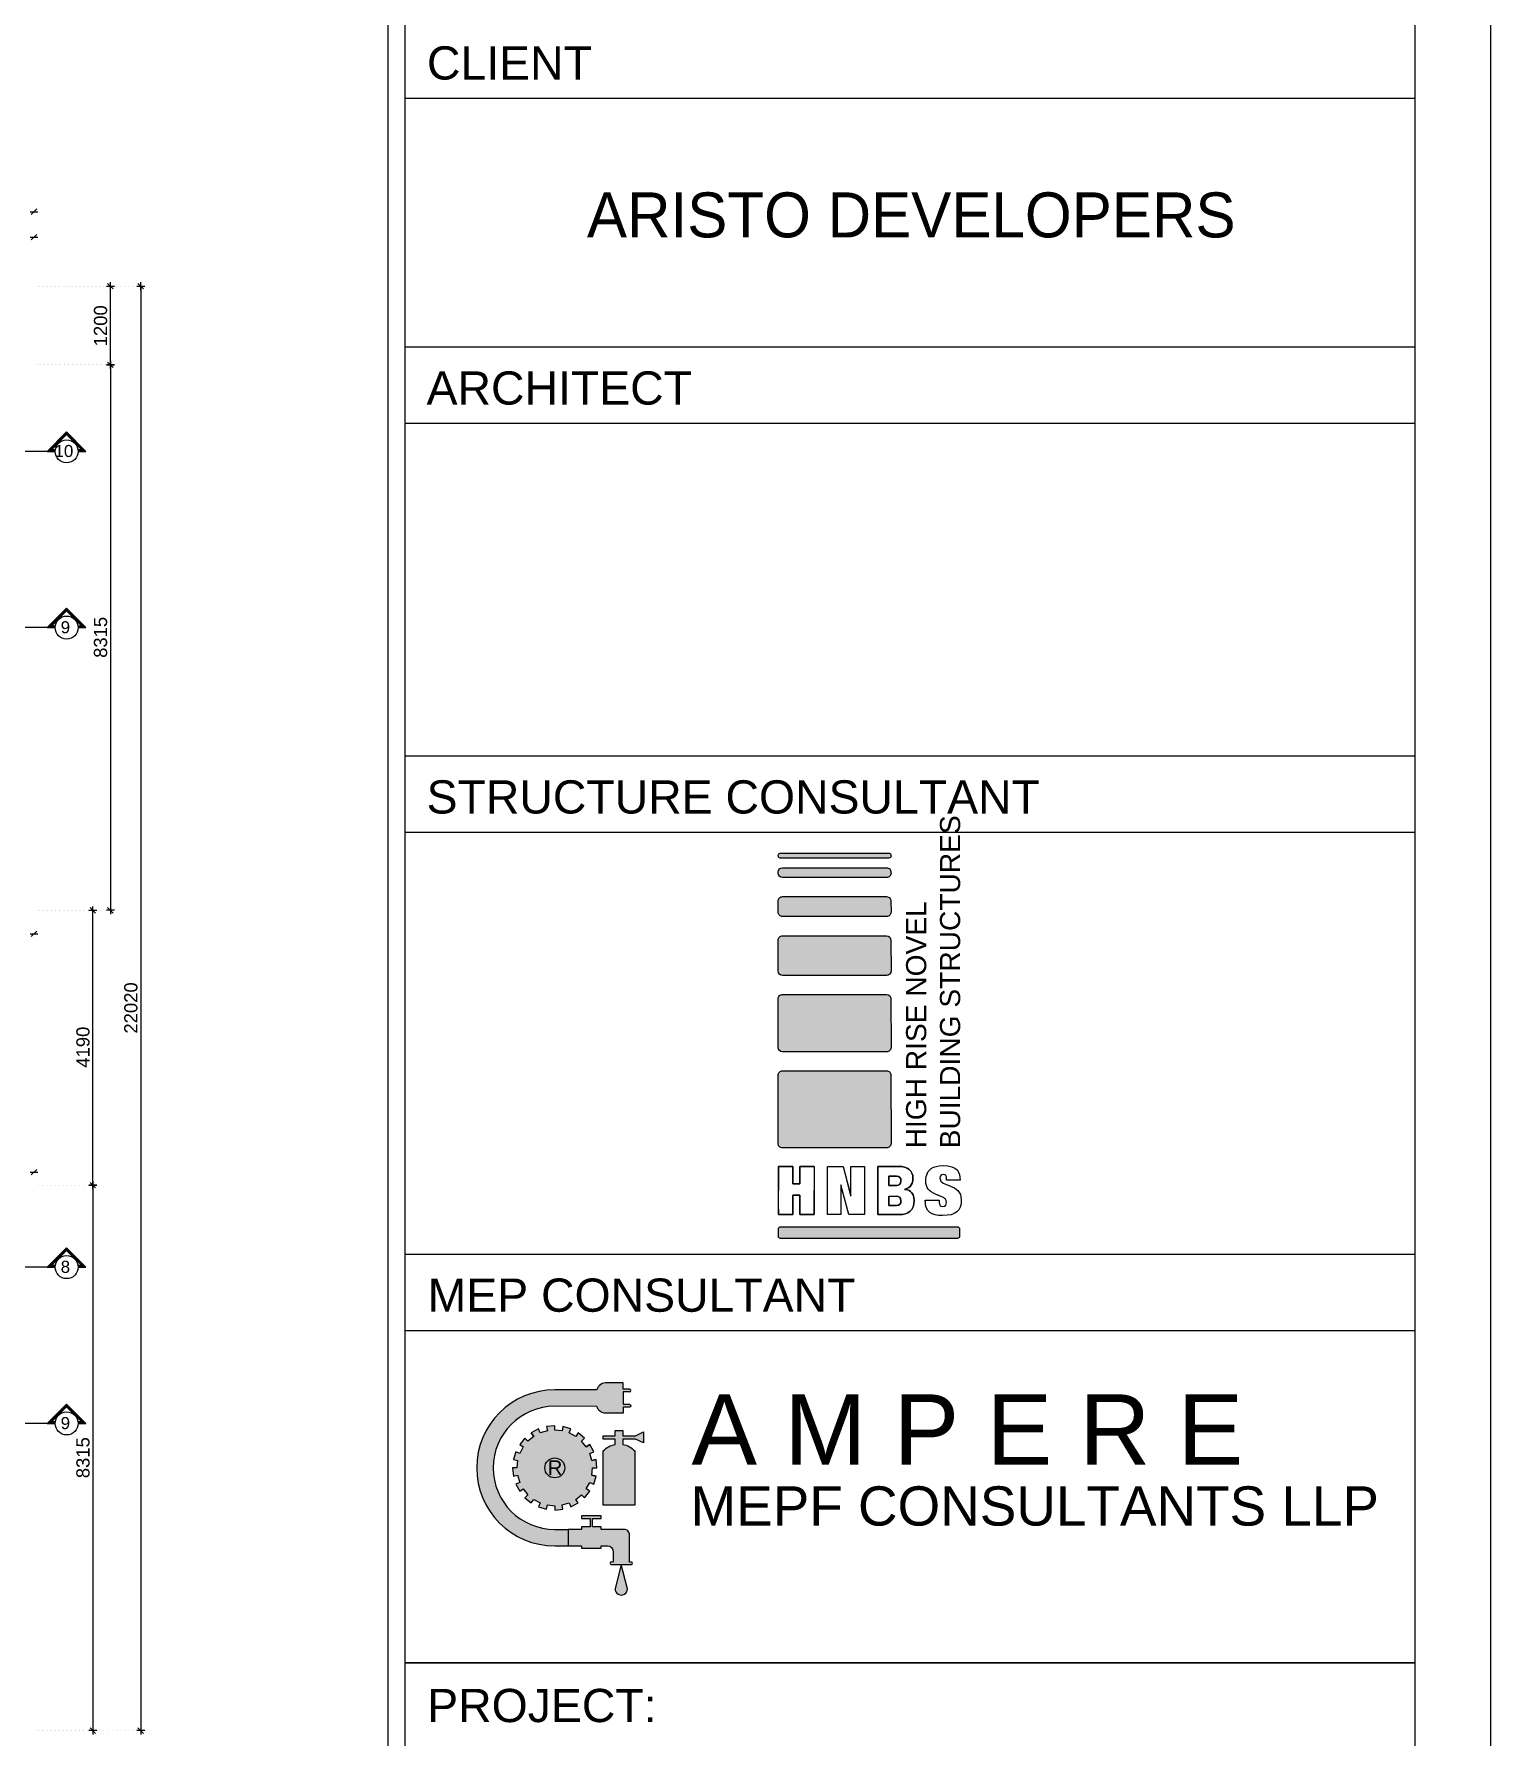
# Model space of a CAD drawing. Header units: millimetres. Extents: x -1303 to 98744, y -1303 to 90097.
# Drawn here: x 75224 to 97434, y 16776 to 42735 of the extents above; entities that cross this region are included whole.
import ezdxf

# ---------------------------------------------------------------- set-up
doc = ezdxf.new("R2010")
doc.units = ezdxf.units.MM
doc.layers.add('PDF_Geometry', color=7, linetype='Continuous')
doc.layers.add('PDF_Text', color=7, linetype='Continuous')
doc.layers.add('PDF_Solid Fills', color=192, linetype='Continuous', true_color=0xc2c0c0c0)
doc.styles.add('PDF ArialMT', font='arial.ttf')
doc.styles.add('PDF Century Gothic', font='GOTHIC.TTF')
doc.styles.get("Standard").update_dxf_attribs({"font": 'arial.ttf'})

msp = doc.modelspace()

# ---------------------------------------------------------------- hatches: boundary and pattern name
at = {"layer": 'PDF_Solid Fills', "true_color": 0x00007f}
for color, points in [(152, [(86569.10945, 30204.51182), (86569.20036, 30218.30752), (86578.25011, 30239.97114), (86599.91992, 30248.94237), (88257.38785, 30248.68824), (88279.1403, 30239.71907), (88288.10741, 30217.96868), (88288.10741, 30204.42711), (88279.1403, 30182.67878), (88257.38785, 30173.62284), (86599.91992, 30173.62284), (86578.08482, 30182.67878)]), (152, [(86569.10945, 29944.86871), (86569.20036, 29960.10245), (86573.93598, 29984.98307), (86589.00237, 30007.83265), (86611.93667, 30022.81226), (86636.81315, 30027.55202), (88220.49462, 30027.3826), (88245.3711, 30022.64284), (88268.3054, 30007.57852), (88283.37178, 29984.64422), (88288.10741, 29959.7636), (88288.10741, 29944.69928), (88282.95029, 29918.80212), (88268.3054, 29896.88437), (88246.38765, 29882.24361), (88220.49462, 29877.0803), (86636.73051, 29877.0803), (86610.83747, 29882.24361), (86588.91973, 29896.96908), (86574.27483, 29918.88683)]), (152, [(86569.0268, 29352.20718), (86569.283, 29517.99737), (86574.01863, 29542.87799), (86589.08502, 29565.81228), (86612.01932, 29580.79189), (86636.90406, 29585.53165), (88220.49462, 29585.36222), (88245.3711, 29580.62246), (88268.3054, 29565.55814), (88283.37178, 29542.62384), (88288.10741, 29517.74323), (88288.10741, 29352.12247), (88283.37178, 29327.24186), (88268.3054, 29304.30756), (88245.3711, 29289.32796), (88220.49462, 29284.5882), (86636.64786, 29284.5882), (86610.74656, 29289.6668), (86588.82882, 29304.39228), (86574.19218, 29326.31003)]), (152, [(86569.36565, 28453.6104), (86569.36565, 28921.18908), (86574.44839, 28947.08624), (86589.16767, 28969.00399), (86611.08541, 28983.64475), (86636.98671, 28988.80807), (88220.57726, 28986.77704), (88245.45375, 28982.03728), (88268.38804, 28966.97297), (88283.37178, 28944.03867), (88288.10741, 28919.15805), (88288.10741, 28453.6104), (88283.37178, 28428.72978), (88268.3054, 28405.79341), (88245.3711, 28390.7291), (88220.49462, 28385.9914), (86636.90406, 28385.9914), (86611.08541, 28391.15266), (86589.16767, 28405.79341), (86574.44839, 28427.79795)]), (152, [(86569.36565, 27288.09143), (86569.36565, 28029.02216), (86574.44839, 28054.91931), (86589.16767, 28076.83913), (86611.08541, 28091.4799), (86636.98671, 28096.64114), (88220.57726, 28095.62666), (88245.45375, 28090.88691), (88268.3054, 28075.82259), (88283.37178, 28052.88829), (88288.10741, 28028.00768), (88288.10741, 27288.09143), (88283.37178, 27263.20875), (88268.3054, 27240.27445), (88245.3711, 27225.21013), (88220.49462, 27220.47244), (86636.90406, 27220.47244), (86612.01932, 27225.21013), (86589.16767, 27240.27445), (86574.10954, 27263.20875)]), (152, [(86569.36565, 25822.55879), (86569.36565, 26862.65813), (86574.10954, 26887.53875), (86589.16767, 26910.47305), (86612.01932, 26925.53737), (86636.90406, 26930.27712), (88220.49462, 26930.27712), (88245.3711, 26925.53737), (88268.3054, 26910.47305), (88283.37178, 26887.53875), (88288.10741, 26862.65813), (88288.10741, 25822.55879), (88283.37178, 25797.67817), (88268.3054, 25774.74388), (88245.3711, 25759.67955), (88220.49462, 25754.9398), (86636.90406, 25754.9398), (86612.01932, 25759.67955), (86589.16767, 25774.74388), (86574.10954, 25797.67817)]), (152, [(86603.13485, 24553.45324), (89302.05959, 24553.45324), (89323.80378, 24544.3973), (89332.8618, 24522.73368), (89332.8618, 24407.04357), (89323.80378, 24385.29525), (89302.05959, 24376.32401), (86603.13485, 24376.32401), (86581.3824, 24385.29525), (86572.41529, 24407.04357), (86572.41529, 24522.73368), (86581.3824, 24544.3973)]), (30, [(82629.2615, 20657.10608), (82568.58271, 20631.97133), (82627.99701, 20520.85155), (82682.58478, 20557.32742), (82754.3464, 20469.90435), (82707.88275, 20423.44277), (82805.29774, 20343.5529), (82841.76947, 20398.13859), (82941.54813, 20344.82151), (82916.41544, 20284.14273), (83037.01265, 20247.58216), (83049.8724, 20311.98621), (83162.42814, 20300.89924), (83162.42814, 20235.22656), (83287.8519, 20247.58216), (83274.99216, 20311.98621), (83383.23378, 20344.82151), (83408.36646, 20284.14273), (83519.48417, 20343.5529), (83483.01244, 20398.13859), (83570.51815, 20469.90435), (83616.89089, 20423.44277), (83696.86754, 20520.85155), (83642.27978, 20557.32742), (83695.59479, 20657.10608), (83756.28184, 20631.97133), (83792.83622, 20752.56854), (83728.43836, 20765.3477), (83739.5212, 20877.98816), (83805.19181, 20877.98816), (83792.83622, 21003.32514), (83728.43836, 20990.54598), (83695.59479, 21098.7876), (83756.28184, 21123.92235), (83696.86754, 21235.04213), (83642.27978, 21198.56626), (83570.51815, 21285.98932), (83616.89089, 21332.4509), (83519.48417, 21412.42549), (83483.01244, 21357.75509), (83383.23378, 21411.15481), (83408.36646, 21471.83565), (83287.8519, 21508.39416), (83274.99216, 21443.99218), (83162.42814, 21455.07916), (83162.42814, 21520.75182), (83037.01265, 21508.39416), (83049.8724, 21443.99218), (82941.54813, 21411.15481), (82916.41544, 21471.83565), (82805.29774, 21412.42549), (82841.76947, 21357.75509), (82754.3464, 21285.98932), (82707.88275, 21332.4509), (82627.99701, 21235.04213), (82682.58478, 21198.56626), (82629.2615, 21098.7876), (82568.58271, 21123.92235), (82532.02834, 21003.32514), (82596.4262, 20990.54598), (82585.34335, 20877.98816), (82519.67275, 20877.98816), (82532.02834, 20752.56854), (82596.4262, 20765.3477)]), (253, [(84302.47351, 19859.8107), (84296.38249, 19890.44555), (84278.95242, 19916.51214), (84252.96848, 19933.94633), (84222.24892, 19940.03942), (83871.20126, 19940.03942), (83871.20126, 19976.93678), (83738.67821, 19976.93678), (83738.67821, 20108.53626), (83871.20126, 20108.53626), (83871.20126, 20145.43569), (83569.16275, 20145.43569), (83569.16275, 20108.53626), (83701.77672, 20108.53626), (83701.77672, 19976.93678), (83569.16275, 19976.93678), (83569.16275, 19940.03942), (83365.79545, 19940.03942), (83365.79545, 19688.60513), (83569.16275, 19688.60513), (83569.16275, 19651.70571), (83701.77672, 19651.70571), (83871.20126, 19651.70571), (83871.20126, 19688.60513), (83970.89728, 19688.60513), (84001.53419, 19682.50998), (84027.60078, 19665.16256), (84045.03084, 19639.09598), (84051.13013, 19608.37435), (84051.13013, 19443.17921), (84023.70815, 19443.17921), (84010.41865, 19437.59234), (84005.00533, 19424.47433), (84010.41865, 19411.27368), (84023.70815, 19405.6868), (84329.89549, 19405.6868), (84343.18499, 19411.18897), (84348.59831, 19424.47433), (84343.18499, 19437.67705), (84329.89549, 19443.17921), (84302.47351, 19443.17921)])]:
    msp.add_hatch(color=color, dxfattribs=at).paths.add_polyline_path(points)
h = msp.add_hatch(color=152, dxfattribs=at)
h.paths.add_polyline_path([(87117.40034, 25472.61239, 0.0000294766), (87117.42512, 25105.66155)], flags=0)
h.paths.add_polyline_path([(86572.42356, 25106.0376), (86572.41529, 25471.43055), (86572.41529, 24739.97727)], flags=0)
at = {"layer": 'PDF_Solid Fills'}
for color, points in [(5, [(83162.42814, 21815.93897), (83802.05952, 21815.93897), (83823.81198, 21770.40922), (83862.65566, 21733.00152), (83912.5078, 21712.35239), (83962.94672, 21710.74493), (84204.14116, 21710.74493), (84204.14116, 21804.68257), (84302.47351, 21804.68257), (84317.62254, 21810.94508), (84323.96976, 21826.17882), (84317.62254, 21841.32786), (84302.47351, 21847.59036), (84204.14116, 21847.59036), (84204.14116, 22035.55243), (84302.47351, 22035.55243), (84317.62254, 22041.89966), (84323.96976, 22057.04869), (84317.62254, 22072.19773), (84302.47351, 22078.46024), (84204.14116, 22078.46024), (84204.14116, 22172.48466), (83962.94672, 22172.48466), (83912.5078, 22170.79042), (83862.65566, 22150.14128), (83823.81198, 22112.82036), (83802.05952, 22067.28854), (83162.42814, 22067.28854), (83055.54192, 22062.46614), (82946.03581, 22047.40183), (82835.16604, 22021.33524), (82724.64338, 21983.76018), (82616.14556, 21934.42044), (82511.63127, 21873.40281), (82412.78652, 21801.29821), (82321.47082, 21718.95375), (82239.12223, 21627.55334), (82166.93085, 21528.79123), (82106.00412, 21424.1881), (82056.57348, 21315.77706), (82019.00255, 21205.25233), (81992.93597, 21094.38669), (81977.95222, 20984.79174), (81973.13395, 20877.98816), (81977.95222, 20771.10193), (81992.93597, 20661.50698), (82019.00255, 20550.72606), (82056.57348, 20440.19927), (82106.00412, 20331.70557), (82166.93085, 20227.18716), (82239.12223, 20128.34034), (82321.47082, 20037.02464), (82412.78652, 19954.59547), (82511.63127, 19882.49086), (82616.14556, 19821.47323), (82724.64338, 19772.13349), (82835.16604, 19734.55844), (82946.03581, 19708.49185), (83055.54192, 19693.42753), (83162.42814, 19688.60513), (83365.79545, 19688.60513), (83365.79545, 19940.03942), (83162.42814, 19940.03942), (83078.13736, 19943.84734), (82991.73085, 19955.69466), (82904.30778, 19976.26114), (82817.14092, 20005.88151), (82731.6683, 20044.8099), (82649.15442, 20092.87896), (82571.21086, 20149.75188), (82499.19304, 20214.74685), (82434.27451, 20286.76675), (82377.40572, 20364.71031), (82329.25609, 20447.13948), (82290.3215, 20532.70094), (82260.70113, 20619.8678), (82240.13877, 20707.29086), (82228.28733, 20793.69738), (82224.4856, 20877.98816), (82228.28733, 20962.281), (82240.13877, 21048.60281), (82260.70113, 21136.02381), (82290.3215, 21223.19274), (82329.25609, 21308.7542), (82377.40572, 21391.18337), (82434.27451, 21469.12693), (82499.19304, 21541.14683), (82571.21086, 21606.14179), (82649.15442, 21663.01266), (82731.6683, 21711.08378), (82817.14092, 21750.01216), (82904.30778, 21779.71724), (82991.73085, 21800.28167), (83078.13736, 21812.13105)]), (1, [(84081.25464, 21235.04213), (84031.15456, 21221.66999), (83983.17023, 21200.42787), (83939.16117, 21171.90669), (83900.57369, 21137.29449), (83900.57369, 20308.09358), (84382.36751, 20308.09358), (84382.36751, 21137.29449), (84343.86268, 21171.90669), (84299.77098, 21200.42787), (84251.78664, 21221.66999), (84201.76921, 21235.04213), (84201.76921, 21316.03119), (84394.38426, 21316.03119), (84516.84101, 21257.97643), (84516.84101, 21424.8658), (84394.38426, 21366.80897), (84201.76921, 21366.80897), (84201.76921, 21447.80009), (84081.25464, 21447.80009), (84081.25464, 21366.80897), (83900.82163, 21366.80897), (83900.82163, 21316.03119), (84081.25464, 21316.03119)]), (4, [(84176.80182, 19405.6868), (84081.76705, 19034.75655), (84088.87461, 18998.61954), (84109.85847, 18967.22021), (84140.07388, 18947.07935), (84176.80182, 18939.71559), (84213.52976, 18947.07935), (84243.74517, 18967.22021), (84264.72902, 18998.61954), (84271.84486, 19034.75655)])]:
    msp.add_hatch(color=color, dxfattribs=at).paths.add_polyline_path(points)

# ---------------------------------------------------------------- linework, layer by layer
at = {"layer": 'PDF_Geometry', "lineweight": 0}
for points in [[(6.54583, 6.54583), (97433.8658, 6.54583), (97433.8658, 88787.25523), (6.54583, 88787.25523)], [(1161.74035, 13281.54944), (80883.69126, 13281.54944), (80883.69126, 87632.06458), (1161.74035, 87632.06458)], [(1161.74035, 1094.88274), (96279.51452, 1094.88274), (96279.51452, 87632.06407), (1161.74035, 87632.06407)], [(80883.69281, 17903.17208), (96279.51607, 17903.17208)]]:
    msp.add_lwpolyline(points, close=True, dxfattribs=at)
for points in [[(96279.51607, 1094.88274), (80883.69281, 1094.88274), (80883.69281, 87632.06251)], [(96279.51607, 41750.95364), (80883.69281, 41750.95364)], [(75287.13728, 38892.16652), (75287.13728, 38892.16652)], [(75306.60044, 38892.16652), (75306.60044, 38892.16652)], [(75349.76651, 38892.16652), (75349.76651, 38892.16652)], [(75368.37841, 38892.16652), (75368.37841, 38892.16652)], [(75412.38748, 38892.16652), (75412.38748, 38892.16652)], [(75431.00765, 38892.16652), (75431.00765, 38892.16652)], [(75475.0167, 38892.16652), (75475.0167, 38892.16652)], [(75493.63688, 38892.16652), (75493.63688, 38892.16652)], [(75537.63767, 38892.16652), (75537.63767, 38892.16652)], [(75556.25784, 38892.16652), (75556.25784, 38892.16652)], [(75600.2669, 38892.16652), (75600.2669, 38892.16652)], [(75618.88707, 38892.16652), (75618.88707, 38892.16652)], [(75662.89613, 38892.16652), (75662.89613, 38892.16652)], [(75681.50803, 38892.16652), (75681.50803, 38892.16652)], [(75724.6741, 38892.16652), (75724.6741, 38892.16652)], [(75743.29428, 38892.16652), (75743.29428, 38892.16652)], [(75787.29506, 38892.16652), (75787.29506, 38892.16652)], [(75805.91524, 38892.16652), (75805.91524, 38892.16652)], [(75849.9243, 38892.16652), (75849.9243, 38892.16652)], [(75868.54446, 38892.16652), (75868.54446, 38892.16652)], [(75912.55353, 38892.16652), (75912.55353, 38892.16652)], [(75931.16543, 38892.16652), (75931.16543, 38892.16652)], [(75975.17449, 38892.16652), (75975.17449, 38892.16652)], [(75993.79466, 38892.16652), (75993.79466, 38892.16652)], [(76037.80372, 38892.16652), (76037.80372, 38892.16652)], [(76056.42389, 38892.16652), (76056.42389, 38892.16652)], [(76100.42468, 38892.16652), (76100.42468, 38892.16652)], [(76119.04486, 38892.16652), (76119.04486, 38892.16652)], [(76162.21093, 38892.16652), (76162.21093, 38892.16652)], [(76180.82282, 38892.16652), (76180.82282, 38892.16652)], [(76224.83189, 38892.16652), (76224.83189, 38892.16652)], [(76243.45206, 38892.16652), (76243.45206, 38892.16652)], [(76287.46111, 38892.16652), (76287.46111, 38892.16652)], [(76306.08129, 38892.16652), (76306.08129, 38892.16652)], [(76350.08208, 38892.16652), (76350.08208, 38892.16652)], [(76388.16541, 38892.16652), (76388.16541, 38892.16652)], [(76412.71131, 38892.16652), (76412.71131, 38892.16652)], [(76475.34054, 38892.16652), (76475.34054, 38892.16652)], [(76537.11851, 38892.16652), (76537.11851, 38892.16652)], [(76599.73947, 38892.16652), (76599.73947, 38892.16652)], [(76662.36871, 38892.16652), (76662.36871, 38892.16652)], [(76724.99794, 38892.16652), (76724.99794, 38892.16652)], [(76787.6189, 38892.16652), (76787.6189, 38892.16652)], [(76851.09112, 38892.16652), (76851.09112, 38892.16652)], [(96279.51607, 37959.54639), (80883.69281, 37959.54639)], [(75255.82267, 37692.12007), (75255.82267, 37692.12007)], [(75306.60044, 37692.12007), (75306.60044, 37692.12007)], [(75318.45189, 37692.12007), (75318.45189, 37692.12007)], [(75368.37841, 37692.12007), (75368.37841, 37692.12007)], [(75381.07286, 37692.12007), (75381.07286, 37692.12007)], [(75431.00765, 37692.12007), (75431.00765, 37692.12007)], [(75443.70209, 37692.12007), (75443.70209, 37692.12007)], [(75493.63688, 37692.12007), (75493.63688, 37692.12007)], [(75506.33132, 37692.12007), (75506.33132, 37692.12007)], [(75556.25784, 37692.12007), (75556.25784, 37692.12007)], [(75568.95229, 37692.12007), (75568.95229, 37692.12007)], [(75618.88707, 37692.12007), (75618.88707, 37692.12007)], [(75631.58151, 37692.12007), (75631.58151, 37692.12007)], [(75681.50803, 37692.12007), (75681.50803, 37692.12007)], [(75693.35949, 37692.12007), (75693.35949, 37692.12007)], [(75743.29428, 37692.12007), (75743.29428, 37692.12007)], [(75755.98872, 37692.12007), (75755.98872, 37692.12007)], [(75805.91524, 37692.12007), (75805.91524, 37692.12007)], [(75818.60968, 37692.12007), (75818.60968, 37692.12007)], [(75868.54446, 37692.12007), (75868.54446, 37692.12007)], [(75881.23891, 37692.12007), (75881.23891, 37692.12007)], [(75931.16543, 37692.12007), (75931.16543, 37692.12007)], [(75943.85987, 37692.12007), (75943.85987, 37692.12007)], [(75993.79466, 37692.12007), (75993.79466, 37692.12007)], [(76006.4891, 37692.12007), (76006.4891, 37692.12007)], [(76056.42389, 37692.12007), (76056.42389, 37692.12007)], [(76069.11834, 37692.12007), (76069.11834, 37692.12007)], [(76119.04486, 37692.12007), (76119.04486, 37692.12007)], [(76130.8963, 37692.12007), (76130.8963, 37692.12007)], [(76180.82282, 37692.12007), (76180.82282, 37692.12007)], [(76193.51727, 37692.12007), (76193.51727, 37692.12007)], [(76243.45206, 37692.12007), (76243.45206, 37692.12007)], [(76256.1465, 37692.12007), (76256.1465, 37692.12007)], [(76306.08129, 37692.12007), (76306.08129, 37692.12007)], [(76318.77573, 37692.12007), (76318.77573, 37692.12007)], [(76388.16541, 37692.12007), (76388.16541, 37692.12007)], [(76388.16541, 37692.12007), (76388.16541, 37692.12007)], [(96279.51607, 36795.88902), (80883.69281, 36795.88902)], [(96279.51607, 31726.57648), (80883.69281, 31726.57648)], [(96279.51607, 30562.91912), (80883.69281, 30562.91912)], [(75297.29449, 29377.25722), (75297.29449, 29377.25722)], [(75306.60044, 29377.25722), (75306.60044, 29377.25722)], [(75359.91545, 29377.25722), (75359.91545, 29377.25722)], [(75368.37841, 29377.25722), (75368.37841, 29377.25722)], [(75422.54468, 29377.25722), (75422.54468, 29377.25722)], [(75431.00765, 29377.25722), (75431.00765, 29377.25722)], [(75485.17392, 29377.25722), (75485.17392, 29377.25722)], [(75493.63688, 29377.25722), (75493.63688, 29377.25722)], [(75546.95188, 29377.25722), (75546.95188, 29377.25722)], [(75556.25784, 29377.25722), (75556.25784, 29377.25722)], [(75609.57285, 29377.25722), (75609.57285, 29377.25722)], [(75618.88707, 29377.25722), (75618.88707, 29377.25722)], [(75672.20208, 29377.25722), (75672.20208, 29377.25722)], [(75681.50803, 29377.25722), (75681.50803, 29377.25722)], [(75734.83131, 29377.25722), (75734.83131, 29377.25722)], [(75743.29428, 29377.25722), (75743.29428, 29377.25722)], [(75797.45228, 29377.25722), (75797.45228, 29377.25722)], [(75805.91524, 29377.25722), (75805.91524, 29377.25722)], [(75860.0815, 29377.25722), (75860.0815, 29377.25722)], [(75868.54446, 29377.25722), (75868.54446, 29377.25722)], [(75922.70246, 29377.25722), (75922.70246, 29377.25722)], [(75931.16543, 29377.25722), (75931.16543, 29377.25722)], [(75984.48871, 29377.25722), (75984.48871, 29377.25722)], [(75993.79466, 29377.25722), (75993.79466, 29377.25722)], [(76047.10967, 29377.25722), (76047.10967, 29377.25722)], [(76056.42389, 29377.25722), (76056.42389, 29377.25722)], [(76119.04486, 29377.25722), (76119.04486, 29377.25722)], [(76120.7391, 29377.25722), (76120.7391, 29377.25722)], [(76180.82282, 29377.25722), (76180.82282, 29377.25722)], [(76243.45206, 29377.25722), (76243.45206, 29377.25722)], [(76306.08129, 29377.25722), (76306.08129, 29377.25722)], [(76388.16541, 29377.25722), (76388.16541, 29377.25722)], [(75297.29449, 25187.24567), (75297.29449, 25187.24567)], [(75297.29449, 25187.24567), (75297.29449, 25187.24567)], [(75359.91545, 25187.24567), (75359.91545, 25187.24567)], [(75359.91545, 25187.24567), (75359.91545, 25187.24567)], [(75422.54468, 25187.24567), (75422.54468, 25187.24567)], [(75422.54468, 25187.24567), (75422.54468, 25187.24567)], [(75485.17392, 25187.24567), (75485.17392, 25187.24567)], [(75485.17392, 25187.24567), (75485.17392, 25187.24567)], [(75546.95188, 25187.24567), (75546.95188, 25187.24567)], [(75546.95188, 25187.24567), (75546.95188, 25187.24567)], [(75609.57285, 25187.24567), (75609.57285, 25187.24567)], [(75609.57285, 25187.24567), (75609.57285, 25187.24567)], [(75672.20208, 25187.24567), (75672.20208, 25187.24567)], [(75672.20208, 25187.24567), (75672.20208, 25187.24567)], [(75734.83131, 25187.24567), (75734.83131, 25187.24567)], [(75734.83131, 25187.24567), (75734.83131, 25187.24567)], [(75797.45228, 25187.24567), (75797.45228, 25187.24567)], [(75797.45228, 25187.24567), (75797.45228, 25187.24567)], [(75860.0815, 25187.24567), (75860.0815, 25187.24567)], [(75860.0815, 25187.24567), (75860.0815, 25187.24567)], [(75922.70246, 25187.24567), (75922.70246, 25187.24567)], [(75922.70246, 25187.24567), (75922.70246, 25187.24567)], [(75984.48871, 25187.24567), (75984.48871, 25187.24567)], [(75984.48871, 25187.24567), (75984.48871, 25187.24567)], [(76047.10967, 25187.24567), (76047.10967, 25187.24567)], [(76047.10967, 25187.24567), (76047.10967, 25187.24567)], [(76120.7391, 25187.24567), (76120.7391, 25187.24567)], [(76120.7391, 25187.24567), (76120.7391, 25187.24567)], [(96279.51607, 24131.06752), (80883.69281, 24131.06752)], [(96279.51607, 22967.41016), (80883.69281, 22967.41016)], [(75287.13728, 16872.38489), (75287.13728, 16872.38489)], [(75297.29449, 16872.38489), (75297.29449, 16872.38489)], [(75349.76651, 16872.38489), (75349.76651, 16872.38489)], [(75359.91545, 16872.38489), (75359.91545, 16872.38489)], [(75412.38748, 16872.38489), (75412.38748, 16872.38489)], [(75422.54468, 16872.38489), (75422.54468, 16872.38489)], [(75475.0167, 16872.38489), (75475.0167, 16872.38489)], [(75485.17392, 16872.38489), (75485.17392, 16872.38489)], [(75537.63767, 16872.38489), (75537.63767, 16872.38489)], [(75546.95188, 16872.38489), (75546.95188, 16872.38489)], [(75600.2669, 16872.38489), (75600.2669, 16872.38489)], [(75609.57285, 16872.38489), (75609.57285, 16872.38489)], [(75662.89613, 16872.38489), (75662.89613, 16872.38489)], [(75672.20208, 16872.38489), (75672.20208, 16872.38489)], [(75724.6741, 16872.38489), (75724.6741, 16872.38489)], [(75734.83131, 16872.38489), (75734.83131, 16872.38489)], [(75787.29506, 16872.38489), (75787.29506, 16872.38489)], [(75797.45228, 16872.38489), (75797.45228, 16872.38489)], [(75849.9243, 16872.38489), (75849.9243, 16872.38489)], [(75860.0815, 16872.38489), (75860.0815, 16872.38489)], [(75912.55353, 16872.38489), (75912.55353, 16872.38489)], [(75922.70246, 16872.38489), (75922.70246, 16872.38489)], [(75975.17449, 16872.38489), (75975.17449, 16872.38489)], [(75984.48871, 16872.38489), (75984.48871, 16872.38489)], [(76037.80372, 16872.38489), (76037.80372, 16872.38489)], [(76047.10967, 16872.38489), (76047.10967, 16872.38489)], [(76100.42468, 16872.38489), (76100.42468, 16872.38489)], [(76120.7391, 16872.38489), (76120.7391, 16872.38489)], [(76162.21093, 16872.38489), (76162.21093, 16872.38489)], [(76224.83189, 16872.38489), (76224.83189, 16872.38489)], [(76287.46111, 16872.38489), (76287.46111, 16872.38489)], [(76350.08208, 16872.38489), (76350.08208, 16872.38489)], [(76412.71131, 16872.38489), (76412.71131, 16872.38489)], [(76475.34054, 16872.38489), (76475.34054, 16872.38489)], [(76537.11851, 16872.38489), (76537.11851, 16872.38489)], [(76599.73947, 16872.38489), (76599.73947, 16872.38489)], [(76662.36871, 16872.38489), (76662.36871, 16872.38489)], [(76724.99794, 16872.38489), (76724.99794, 16872.38489)], [(76787.6189, 16872.38489), (76787.6189, 16872.38489)], [(76851.09112, 16872.38489), (76851.09112, 16872.38489)]]:
    msp.add_lwpolyline(points, dxfattribs=at)
at = {"layer": 'PDF_Geometry', "color": 1, "lineweight": 0}
for points in [[(80623.8782, 13152.0657), (80623.8782, 86672.35925), (1637.3587, 86672.35925), (1694.907, 17759.30172), (1711.83292, 17182.97521), (1760.07166, 16609.18593), (1839.62346, 16037.93595), (1950.48832, 15472.60963), (2091.81989, 14914.0541), (2264.46428, 14363.96153), (2466.72904, 13824.87122), (2697.76807, 13296.78215), (2771.39569, 13152.0657)], [(75896.47059, 36373.58801), (76015.79505, 36373.58801), (75720.44262, 36668.94459), (75425.08192, 36373.58801), (75545.25764, 36373.58801)], [(75896.47059, 36382.8981), (75992.95167, 36382.8981), (75720.44262, 36655.40715), (75447.93357, 36382.8981), (75545.25764, 36382.8981)], [(75896.47059, 36392.20819), (75970.94301, 36392.20819), (75720.44262, 36641.86558), (75470.78522, 36392.20819), (75545.25764, 36392.20819)], [(75896.47059, 36401.51827), (75948.09135, 36401.51827), (75720.44262, 36629.17114), (75493.63688, 36401.51827), (75545.25764, 36401.51827)], [(75425.08192, 36373.58801), (74684.57269, 36373.58801)], [(75896.47059, 33686.59738), (76015.79505, 33686.59738), (75720.44262, 33981.95395), (75425.08192, 33686.59738), (75545.25764, 33686.59738)], [(75896.47059, 33695.90747), (75992.95167, 33695.90747), (75720.44262, 33968.41651), (75447.93357, 33695.90747), (75545.25764, 33695.90747)], [(75896.47059, 33705.21755), (75970.94301, 33705.21755), (75720.44262, 33954.87495), (75470.78522, 33705.21755), (75545.25764, 33705.21755)], [(75896.47059, 33714.52763), (75948.09135, 33714.52763), (75720.44262, 33942.18051), (75493.63688, 33714.52763), (75545.25764, 33714.52763)], [(75425.08192, 33686.59738), (74920.69265, 33686.59738)], [(75896.47059, 23937.26443), (76015.79505, 23937.26443), (75720.44262, 24232.62307), (75425.08192, 23937.26443), (75545.25764, 23937.26443)], [(75896.47059, 23946.57452), (75992.95167, 23946.57452), (75720.44262, 24219.92863), (75447.93357, 23946.57452), (75545.25764, 23946.57452)], [(75896.47059, 23956.72966), (75970.94301, 23956.72966), (75720.44262, 24206.38706), (75470.78522, 23956.72966), (75545.25764, 23956.72966)], [(75896.47059, 23966.03975), (75948.09135, 23966.03975), (75720.44262, 24192.84756), (75493.63688, 23966.03975), (75545.25764, 23966.03975)], [(75425.08192, 23937.26443), (74684.57269, 23937.26443)], [(75896.47059, 21554.94046), (76015.79505, 21554.94046), (75720.44262, 21850.2991), (75425.08192, 21554.94046), (75545.25764, 21554.94046)], [(75896.47059, 21564.25054), (75992.95167, 21564.25054), (75720.44262, 21837.60465), (75447.93357, 21564.25054), (75545.25764, 21564.25054)], [(75896.47059, 21573.56063), (75970.94301, 21573.56063), (75720.44262, 21824.06308), (75470.78522, 21573.56063), (75545.25764, 21573.56063)], [(75896.47059, 21582.86865), (75948.09135, 21582.86865), (75720.44262, 21810.52359), (75493.63688, 21582.86865), (75545.25764, 21582.86865)], [(75425.08192, 21554.94046), (74684.57269, 21554.94046)]]:
    msp.add_lwpolyline(points, dxfattribs=at)
at = {"layer": 'PDF_Geometry', "color": 222, "lineweight": 0, "true_color": 0xb8008a}
for points in [[(75163.58134, 40026.20351), (75283.74879, 40026.20351)], [(75181.35025, 39983.8887), (75265.97987, 40068.51832)], [(75163.58134, 39639.44447), (75283.74879, 39639.44447)], [(75181.35025, 39597.12965), (75265.97987, 39681.75928)], [(76388.16541, 38832.07865), (76388.16541, 38952.25438)], [(76851.09112, 38832.07865), (76851.09112, 38952.25438)], [(76328.92467, 38892.16652), (76448.2574, 38892.16652)], [(76431.33148, 38849.8517), (76345.8506, 38934.48133)], [(76388.16541, 37712.43036), (76388.16541, 38872.70335)], [(76791.00739, 38892.16652), (76911.18312, 38892.16652)], [(76893.40594, 38849.8517), (76808.77631, 38934.48133)], [(76851.09112, 38872.70335), (76851.09112, 16892.69518)], [(76388.16541, 37672.65277), (76388.16541, 29397.56958)], [(76060.65537, 29377.25722), (76180.82282, 29377.25722)], [(76163.05391, 29334.94241), (76078.42429, 29419.57204)], [(76120.7391, 29317.17143), (76120.7391, 29437.34509)], [(76120.7391, 25207.55595), (76120.7391, 29356.94694)], [(76448.2574, 29377.25722), (76328.92467, 29377.25722)], [(76345.8506, 29419.57204), (76431.33148, 29334.94241)], [(76388.16541, 29437.34509), (76388.16541, 29317.17143)], [(75163.58134, 29019.27349), (75283.74879, 29019.27349)], [(75181.35025, 28976.11362), (75265.97987, 29061.5883)], [(75163.58134, 25386.12529), (75283.74879, 25386.12529)], [(75181.35025, 25343.81048), (75265.97987, 25428.44011)], [(76120.7391, 25166.93332), (76120.7391, 16892.69518)], [(76078.42429, 16914.69971), (76163.05391, 16830.07008)], [(76120.7391, 16932.47069), (76120.7391, 16812.29703)], [(76808.77631, 16914.69971), (76893.40594, 16830.07008)], [(76851.09112, 16932.47069), (76851.09112, 16812.29703)], [(76180.82282, 16872.38489), (76060.65537, 16872.38489)], [(76911.18312, 16872.38489), (76791.00739, 16872.38489)]]:
    msp.add_lwpolyline(points, dxfattribs=at)
for points in [[(76448.2574, 37692.12007), (76328.92467, 37692.12007)], [(76345.8506, 37734.43488), (76431.33148, 37649.80525)], [(76388.16541, 37752.2038), (76388.16541, 37632.03221)], [(76060.65537, 25187.24567), (76180.82282, 25187.24567)], [(76163.05391, 25144.93086), (76078.42429, 25229.56049)], [(76120.7391, 25127.15781), (76120.7391, 25247.33146)]]:
    msp.add_lwpolyline(points, close=True, dxfattribs=at)
at = {"layer": 'PDF_Geometry', "color": 152, "lineweight": 0, "true_color": 0x005ec4}
for points in [[(88257.38785, 30248.68824, -0.4148560288), (88287.94211, 30217.62983), (88288.10741, 30204.42711, -0.4147112369), (88256.6275, 30173.62284), (86599.58107, 30173.62284, -0.4137064976), (86569.10945, 30204.08826), (86569.10945, 30217.62983, -0.4128691161), (86599.58107, 30248.09732), (88257.38785, 30248.68824)], [(88220.49462, 30027.3826, -0.4144597165), (88287.94211, 29959.50947), (88288.10741, 29944.69928, -0.4143527043), (88220.23841, 29876.57202), (86635.97016, 29876.57202, -0.4141334163), (86569.10945, 29944.27572), (86569.10945, 29959.50947, -0.4138091993), (86635.97016, 30027.21317), (88220.49462, 30027.3826)], [(88220.49462, 29585.36222, -0.4144063737), (88287.94211, 29517.74323), (88288.10741, 29352.12247, -0.4142552256), (88220.23841, 29284.16464), (86635.97016, 29284.16464, -0.4145660672), (86568.26646, 29351.86834), (86569.10945, 29517.74323, -0.4142383496), (86636.81315, 29585.44693), (88220.49462, 29585.36222)], [(88220.57726, 28986.77704, -0.4138971585), (88287.94211, 28918.56506), (88288.10741, 28453.6104, -0.414280899), (88220.23841, 28385.39842), (86636.81315, 28385.39842, -0.4138637462), (86569.10945, 28453.10212), (86569.10945, 28921.10437, -0.4144372458), (86636.81315, 28987.96094), (88220.57726, 28986.77704)], [(88220.57726, 28095.62666, -0.4139836001), (88287.94211, 28027.41469), (88288.10741, 27288.09143, -0.4143116871), (88220.23841, 27220.04888), (86636.81315, 27220.04888, -0.4139705612), (86569.10945, 27287.75258), (86569.10945, 28028.26181, -0.4145716755), (86636.81315, 28095.96551), (88220.57726, 28095.62666)], [(88220.49462, 26930.27712, -0.4142818184), (88287.94211, 26862.06515), (88288.10741, 25822.55879, -0.4143936909), (88220.23841, 25754.26417), (86636.81315, 25754.26417, -0.414255285), (86569.10945, 25821.96787), (86569.10945, 26862.06515, -0.4145614644), (86636.81315, 26929.76885), (88220.49462, 26930.27712)], [(87675.13767, 25472.61652, 0.0000149884), (87881.75297, 25472.61239)], [(88256.86717, 25020.15794, 0.000180352), (88377.14207, 25020.18687)], [(89332.8618, 24407.04357, -0.4137143377), (89301.80339, 24375.64631), (86603.13485, 24376.32401, -0.4148079076), (86571.65495, 24406.95886), (86571.65495, 24522.05598, -0.4139449635), (86602.9613, 24553.36853), (89301.80339, 24553.36853, -0.4140050505), (89332.26674, 24522.05598), (89332.8618, 24407.04357)]]:
    msp.add_lwpolyline(points, format="xyb", dxfattribs=at)
for points in [[(87116.66479, 25472.4471), (87116.66479, 24738.70865), (86897.47901, 24738.70865), (86897.47901, 25034.06522), (86791.69198, 25034.06522), (86791.69198, 24738.70865), (86571.65495, 24738.70865), (86571.65495, 25472.4471), (86791.69198, 25472.4471), (86791.69198, 25206.70883), (86897.47901, 25206.70883), (86897.47901, 25472.4471)], [(86897.47901, 25472.4471), (87116.66479, 25472.4471), (87116.66479, 24738.70865), (86897.47901, 24738.70865), (86897.47901, 25034.06522), (86791.69198, 25034.06522), (86791.69198, 24738.70865), (86571.65495, 24738.70865), (86571.65495, 25472.4471), (86791.69198, 25472.4471), (86791.69198, 25206.70883), (86897.47901, 25206.70883), (86897.47901, 25472.4471), (87116.66479, 25472.4471), (87116.66479, 24738.70865), (86897.47901, 24738.70865), (86897.47901, 25034.06522), (86791.69198, 25034.06522), (86791.69198, 24738.70865), (86571.65495, 24738.70865), (86571.65495, 25472.4471), (86791.69198, 25472.4471), (86791.69198, 25206.70883), (86897.47901, 25206.70883)], [(87674.37732, 25472.4471), (87881.71991, 25472.4471), (87881.71991, 24738.70865), (87646.45121, 24738.70865), (87522.044, 25190.63003), (87522.044, 24738.70865), (87322.31312, 24738.70865), (87322.31312, 25472.4471), (87560.12733, 25472.4471), (87674.37732, 25023.91008)]]:
    msp.add_lwpolyline(points, close=True, dxfattribs=at)
for points in [[(88414.88655, 24738.70865), (88086.52526, 24738.70865), (88086.52526, 25472.4471), (88403.03511, 25472.4471)], [(88373.41474, 25322.65307), (88256.6275, 25322.65307), (88256.6275, 25181.31994), (88376.80322, 25181.31994)], [(89340.72971, 25261.71809), (89134.23838, 25261.71809), (89134.23838, 25291.33845)], [(88373.41474, 24879.19259), (88256.6275, 24879.19259), (88256.6275, 25019.6786), (88376.80322, 25019.6786)], [(88496.97895, 25124.61851), (88496.97895, 25124.61851)], [(88810.95155, 24938.43333), (88810.95155, 24957.89856), (89024.21986, 24957.89856), (89024.21986, 24924.04671)], [(89085.99784, 24997.67407), (88976.82231, 25045.91254)]]:
    msp.add_lwpolyline(points, dxfattribs=at)
at = {"layer": 'PDF_Geometry', "color": 5, "lineweight": 0}
for points in [[(84302.47351, 22035.55243, 0.9995937182), (84301.88672, 22077.95196), (84203.71139, 22077.95196), (84203.71139, 22171.89168), (83962.94672, 22172.48466, 0.3766778082), (83801.72067, 22066.94969), (83162.42814, 22067.28854, 0.999995408), (83161.924, 19688.01215), (83365.03511, 19688.01215)], [(84301.88672, 22034.7921), (84203.71139, 22034.7921), (84203.71139, 21846.91267), (84302.46534, 21847.63878, -0.9998810975), (84301.88672, 21804.59785), (84203.71139, 21804.59785), (84203.71139, 21710.66021), (83962.91366, 21710.71186, -0.3766965595), (83801.72067, 21815.60012), (83162.42814, 21815.93897, 0.9999756286), (83161.924, 19939.36172), (83365.03511, 19939.36172)]]:
    msp.add_lwpolyline(points, format="xyb", dxfattribs=at)
msp.add_lwpolyline([(84203.71139, 21993.32233), (84203.71139, 21889.22748)], dxfattribs=at)
at = {"layer": 'PDF_Geometry', "color": 30, "lineweight": 0, "true_color": 0xff7f00}
for points in [[(82841.17441, 21357.75509), (82754.00755, 21285.8199), (82707.46126, 21332.3662), (82627.91437, 21235.04213), (82682.07237, 21197.80385), (82628.75736, 21098.7876), (82567.82238, 21123.32936), (82531.43329, 21003.15571), (82595.74849, 20990.46126), (82584.7483, 20877.90345), (82519.58183, 20877.90345), (82531.43329, 20751.80613), (82595.74849, 20765.3477), (82628.75736, 20657.02137), (82567.82238, 20631.63248), (82627.91437, 20520.76684), (82682.07237, 20557.15799), (82754.00755, 20469.14401), (82707.46126, 20423.44277), (82804.78533, 20343.04462), (82841.17441, 20398.05388), (82941.04399, 20344.7368), (82915.6551, 20283.80388), (83036.67381, 20247.41273), (83049.36825, 20311.73208), (83161.924, 20300.72981), (83161.924, 20234.71829), (83287.1742, 20247.41273), (83274.47976, 20311.73208), (83382.80402, 20344.7368), (83408.19291, 20283.80388), (83519.06268, 20343.04462), (83482.67359, 20398.05388), (83569.84045, 20469.14401), (83616.38675, 20423.44277), (83696.78489, 20520.76684), (83641.77563, 20557.15799), (83695.09065, 20657.02137), (83756.02563, 20631.63248), (83792.41472, 20751.80613), (83728.09951, 20765.3477), (83792.41472, 20751.80613)], [(83641.77563, 21197.80385), (83569.84045, 21285.8199), (83616.38675, 21332.3662), (83519.06268, 21411.91722), (83482.67359, 21357.75509), (83382.80402, 21411.07009), (83408.19291, 21471.15796), (83287.1742, 21507.54911), (83274.47976, 21443.22976), (83161.924, 21454.23203), (83161.924, 21520.24355), (83036.67381, 21507.54911), (83049.36825, 21443.22976), (82941.04399, 21411.07009), (82915.6551, 21471.15796), (82804.78533, 21411.91722), (82841.17441, 21357.75509), (82804.78533, 21411.91722)], [(83728.09951, 20990.46126), (83695.09065, 21098.7876), (83756.02563, 21123.32936), (83696.78489, 21235.04213), (83641.77563, 21197.80385), (83696.78489, 21235.04213)], [(83728.09951, 20765.3477), (83739.0997, 20877.90345), (83805.10916, 20877.90345), (83792.41472, 21003.15571), (83728.09951, 20990.46126), (83792.41472, 21003.15571)], [(83695.09065, 20657.02137), (83756.02563, 20631.63248)]]:
    msp.add_lwpolyline(points, dxfattribs=at)
at = {"layer": 'PDF_Geometry', "color": 1, "lineweight": 0}
msp.add_lwpolyline([(84080.99843, 21234.195), (84080.99843, 21315.44027), (83900.73899, 21315.44027), (83900.73899, 21366.21805), (84080.99843, 21366.21805), (84080.99843, 21447.46125), (84201.17416, 21447.46125), (84201.17416, 21366.21805), (84394.12805, 21366.21805), (84515.99802, 21424.61166), (84515.99802, 21257.89171), (84394.12805, 21315.44027), (84201.17416, 21315.44027), (84201.72789, 21235.00287, -0.158321913), (84382.28486, 21136.87093), (84382.28486, 20307.50059), (83899.89599, 20307.50059), (83899.89599, 21136.87093, -0.1579583021)], format="xyb", close=True, dxfattribs=at)
at = {"layer": 'PDF_Geometry', "color": 253, "lineweight": 0, "true_color": 0x999999}
msp.add_lwpolyline([(83568.9892, 19651.62099), (83871.11862, 19651.62099), (83871.11862, 19688.01215), (83970.86422, 19688.64026, -0.4141428608), (84050.53508, 19607.614), (84050.53508, 19442.58623), (84023.70815, 19443.17921, 0.9995043386), (84023.45195, 19405.34795), (84329.89549, 19405.6868, 0.9992485597), (84329.81284, 19442.58623), (84301.88672, 19442.58623), (84301.88672, 19858.96358, 0.4142616513), (84221.48857, 19939.36172), (83871.11862, 19939.36172), (83871.11862, 19976.59793), (83738.24845, 19976.59793), (83738.24845, 20107.77385), (83871.11862, 20107.77385), (83871.11862, 20145.01213), (83568.9892, 20145.01213), (83568.9892, 20107.77385), (83701.01637, 20107.77385), (83701.01637, 19976.59793), (83568.9892, 19976.59793), (83568.9892, 19939.36172), (83365.03511, 19939.36172), (83365.03511, 19688.01215), (83568.9892, 19688.01215), (83568.9892, 19651.62099), (83701.01637, 19651.62099)], format="xyb", dxfattribs=at)
at = {"layer": 'PDF_Geometry', "color": 4, "lineweight": 0}
msp.add_lwpolyline([(84271.41509, 19034.67185), (84176.63653, 19405.34795), (84080.99843, 19034.67185, 1.0001013042)], format="xyb", close=True, dxfattribs=at)
at = {"layer": 'PDF_Geometry', "color": 1, "lineweight": 0}
for centre, radius in [((75721.12519, 36373.9648), 175.78491), ((75721.1296, 33686.80088), 175.78932), ((75721.13004, 23938.0531), 175.78975), ((75721.1349, 21555.62653), 175.79461)]:
    msp.add_circle(centre, radius, dxfattribs=at)
at = {"layer": 'PDF_Geometry', "lineweight": 0}
msp.add_circle((83162.43249, 20877.97803), 151.90791, dxfattribs=at)
at = {"layer": 'PDF_Geometry', "color": 30, "lineweight": 0, "true_color": 0xff7f00}
msp.add_circle((83162.4215, 20877.97532), 151.89692, dxfattribs=at)
at = {"layer": 'PDF_Geometry', "color": 152, "lineweight": 0, "true_color": 0x005ec4}
for points in [[(86569.15077, 30204.38785), (86569.15077, 30204.42918), (86569.15077, 30204.4705), (86569.15077, 30204.51389)], [(86569.15077, 29944.68895), (86569.15077, 29944.73854), (86569.15077, 29944.78813), (86569.15077, 29944.83771)], [(86569.05159, 29352.1514), (86569.05159, 29352.17826), (86569.05159, 29352.20512), (86569.05159, 29352.23405)], [(86636.93712, 28988.76674), (86636.96192, 28988.76674), (86636.99497, 28988.76674), (86637.01976, 28988.76674)], [(86636.93712, 28096.6494), (86636.95365, 28096.6494), (86636.96192, 28096.6494), (86636.97845, 28096.6494)], [(86682.28504, 25472.61239), (86627.35017, 25472.61239), (86572.42356, 25472.61239), (86572.42356, 25472.61239)], [(86572.42356, 25472.61239), (86572.42356, 25472.61239), (86572.42356, 25289.38594), (86572.42356, 25106.0376)], [(86792.14654, 25472.61239), (86792.14654, 25472.61239), (86737.21166, 25472.61239), (86682.28504, 25472.61239)], [(86792.14654, 25340.01702), (86792.14654, 25406.31367), (86792.14654, 25472.61239), (86792.14654, 25472.61239)], [(87007.51406, 25472.61239), (86952.57091, 25472.61239), (86897.62778, 25472.61239), (86897.62778, 25472.61239)], [(86897.62778, 25472.61239), (86897.62778, 25472.61239), (86897.62778, 25406.31367), (86897.62778, 25340.01702)], [(87117.40034, 25472.61239), (87117.40034, 25472.61239), (87062.45719, 25472.61239), (87007.51406, 25472.61239)], [(87322.47015, 24738.72725), (87322.47015, 24738.72725), (87322.47015, 25472.61239), (87322.47015, 25472.61239)], [(87322.47015, 25472.61239), (87322.47015, 25472.61239), (87560.87115, 25472.61239), (87560.87115, 25472.61239)], [(87560.87115, 25472.61239), (87560.87115, 25472.61239), (87672.97235, 25024.47827), (87672.97235, 25024.47827)], [(87675.17899, 25024.47827), (87675.17899, 25024.47827), (87675.17899, 25472.61239), (87675.17899, 25472.61239)], [(87881.75297, 25472.61239), (87881.75297, 25472.61239), (87881.75297, 24738.72725), (87881.75297, 24738.72725)], [(88403.24998, 25472.61239), (88403.24998, 25472.61239), (88086.81452, 25472.61239), (88086.81452, 25472.61239)], [(88086.81452, 25472.61239), (88086.81452, 25472.61239), (88086.81452, 25289.13387), (88086.81452, 25105.65949)], [(88622.99775, 25290.68555), (88622.99775, 25411.96874), (88540.56651, 25472.61239), (88403.24998, 25472.61239)], [(88403.2913, 25472.61652), (88540.56651, 25472.61239), (88622.99775, 25411.96874), (88622.99775, 25290.68555)], [(88819.24923, 25250.63318), (88819.27401, 25352.35608), (88852.26635, 25407.86329), (88902.79619, 25441.79366)], [(88819.27401, 25250.61665), (88819.27401, 25352.35608), (88852.26635, 25407.86329), (88902.79619, 25441.79366)], [(88902.77139, 25441.81018), (88940.1357, 25466.44079), (88996.20283, 25487.02587), (89081.8738, 25487.02587)], [(88902.79619, 25441.79366), (88940.1357, 25466.44079), (88996.20283, 25487.02587), (89081.8738, 25487.02587)], [(89081.84901, 25487.00315), (89303.81169, 25487.02587), (89341.20079, 25384.21203), (89341.20079, 25261.9309)], [(89081.8738, 25487.02587), (89303.81169, 25487.02587), (89341.20079, 25384.21203), (89341.20079, 25261.9309)], [(86792.14654, 25207.42166), (86792.14654, 25207.42166), (86792.14654, 25273.7183), (86792.14654, 25340.01702)], [(86844.88302, 25207.42166), (86818.51891, 25207.42166), (86792.14654, 25207.42166), (86792.14654, 25207.42166)], [(86897.62778, 25207.42166), (86897.62778, 25207.42166), (86871.2554, 25207.42166), (86844.88302, 25207.42166)], [(86897.62778, 25340.01702), (86897.62778, 25273.7183), (86897.62778, 25207.42166), (86897.62778, 25207.42166)], [(87524.65562, 25190.99987), (87524.65562, 25190.99987), (87522.4407, 25190.99987), (87522.4407, 25190.99987)], [(87522.4407, 25190.99987), (87522.4407, 25190.99987), (87522.4407, 24738.72725), (87522.4407, 24738.72725)], [(87646.6165, 24738.72725), (87646.6165, 24738.72725), (87524.65562, 25190.99987), (87524.65562, 25190.99987)], [(88256.86717, 25252.32123), (88256.86717, 25287.52228), (88256.86717, 25322.72332), (88256.86717, 25322.72332)], [(88256.86717, 25322.72332), (88258.61101, 25322.72332), (88259.13994, 25322.72332), (88259.75979, 25322.72332)], [(88256.86717, 25181.915), (88256.86717, 25181.915), (88256.86717, 25217.11811), (88256.86717, 25252.32123)], [(88377.12554, 25181.915), (88377.12554, 25181.915), (88256.86717, 25181.915), (88256.86717, 25181.915)], [(88259.75979, 25322.72332), (88263.49539, 25322.72332), (88265.43758, 25322.72332), (88267.66076, 25322.72332)], [(88267.66076, 25322.72332), (88269.89221, 25322.72332), (88272.40465, 25322.72332), (88275.14023, 25322.72332)], [(88275.14023, 25322.72332), (88280.61967, 25322.72332), (88287.01648, 25322.72332), (88293.86785, 25322.72332)], [(88293.86785, 25322.72332), (88300.71921, 25322.72332), (88308.03339, 25322.72332), (88315.33931, 25322.72332)], [(88315.33931, 25322.72332), (88329.9594, 25322.72332), (88344.5795, 25322.72332), (88355.53838, 25322.72332)], [(88355.53838, 25322.72332), (88366.50551, 25322.72332), (88373.8197, 25322.72332), (88373.8197, 25322.72332)], [(88373.8197, 25322.72332), (88418.85357, 25322.72332), (88440.85397, 25299.0762), (88440.24238, 25253.02578)], [(88440.27544, 25253.00305), (88440.85397, 25299.0762), (88418.85357, 25322.72332), (88373.8197, 25322.72332)], [(88440.27544, 25253.00305), (88440.85397, 25198.36364), (88405.69631, 25181.915), (88377.12554, 25181.915)], [(88377.14207, 25181.91293), (88405.69631, 25181.915), (88440.85397, 25198.36364), (88440.24238, 25253.02578)], [(88497.73929, 25125.2115), (88547.16994, 25135.49267), (88622.99775, 25175.56364), (88622.99775, 25290.68555)], [(88622.98948, 25290.66282), (88622.99775, 25175.56364), (88547.16994, 25135.49267), (88497.76408, 25125.21769)], [(88977.50002, 25046.0675), (88858.82019, 25101.5747), (88819.27401, 25141.62914), (88819.27401, 25250.61665)], [(88977.50002, 25046.08197), (88858.82019, 25101.5747), (88819.27401, 25141.62914), (88819.27401, 25250.61665)], [(89032.42663, 25295.82408), (89032.44315, 25149.86483), (89359.87882, 25224.89304), (89359.87882, 24962.79947)], [(89082.94819, 25351.3416), (89050.03025, 25351.33128), (89032.44315, 25325.64486), (89032.44315, 25295.82408)], [(89082.98952, 25351.33128), (89050.03025, 25351.33128), (89032.44315, 25325.64486), (89032.44315, 25295.82408)], [(89032.44315, 25295.82408), (89032.44315, 25149.86483), (89359.87882, 25224.89304), (89359.87882, 24962.79947)], [(89134.57722, 25291.6773), (89134.61029, 25322.57249), (89120.3621, 25351.33128), (89082.98952, 25351.33128)], [(89134.57722, 25291.6773), (89134.61029, 25322.57249), (89120.3621, 25351.33128), (89082.98952, 25351.33128)], [(89134.61029, 25261.9309), (89134.61029, 25261.9309), (89134.61029, 25291.71243), (89134.61029, 25291.71243)], [(89341.20079, 25261.9309), (89341.20079, 25261.9309), (89134.61029, 25261.9309), (89134.61029, 25261.9309)], [(86572.41529, 24739.97727), (86572.42356, 24922.19956), (86572.42356, 24738.72725), (86572.42356, 24738.72725)], [(86792.14654, 24886.74231), (86792.14654, 24960.74778), (86792.14654, 25034.75532), (86792.14654, 25034.75532)], [(86792.14654, 25034.75532), (86792.14654, 25034.75532), (86818.51891, 25034.75532), (86844.88302, 25034.75532)], [(86844.88302, 25034.75532), (86871.2554, 25034.75532), (86897.62778, 25034.75532), (86897.62778, 25034.75532)], [(86897.62778, 25034.75532), (86897.62778, 25034.75532), (86897.62778, 24960.74778), (86897.62778, 24886.74231)], [(87117.40034, 24738.72725), (87117.40034, 24738.72725), (87117.40034, 24922.19956), (87117.40034, 25105.66982)], [(87672.97235, 25024.47827), (87672.97235, 25024.47827), (87675.17899, 25024.47827), (87675.17899, 25024.47827)], [(88086.81452, 25105.65949), (88086.81452, 24922.1913), (88086.81452, 24738.72725), (88086.81452, 24738.72725)], [(88256.86717, 25020.15794), (88256.86717, 25020.15794), (88256.86717, 24984.95483), (88256.86717, 24949.75172)], [(88256.86717, 24949.75172), (88256.86717, 24914.55067), (88256.86717, 24879.34962), (88256.86717, 24879.34962)], [(88439.17625, 24950.11329), (88440.85397, 24902.99467), (88418.85357, 24879.34962), (88373.8197, 24879.34962)], [(88373.8197, 24879.34962), (88418.85357, 24879.34962), (88440.85397, 24902.99467), (88439.19278, 24950.0761)], [(88439.19278, 24950.0761), (88440.85397, 25003.7093), (88405.69631, 25020.15794), (88377.12554, 25020.15794)], [(88377.14207, 25020.18687), (88405.69631, 25020.15794), (88440.85397, 25003.7093), (88439.19278, 24950.0761)], [(88415.34111, 24738.72725), (88550.50057, 24738.72725), (88641.6675, 24803.48048), (88641.6675, 24950.46247)], [(88641.6923, 24950.45214), (88641.6675, 24803.48048), (88550.50057, 24738.72725), (88415.34111, 24738.72725)], [(88497.73929, 25123.18046), (88541.68223, 25119.04403), (88641.6675, 25098.46927), (88641.6675, 24950.46247)], [(88497.76408, 25123.15567), (88497.76408, 25123.15567), (88497.76408, 25125.21769), (88497.76408, 25125.21769)], [(88641.6675, 24950.46247), (88641.6675, 25098.46927), (88541.68223, 25119.04403), (88497.76408, 25123.15567)], [(88811.57967, 24939.15028), (88811.57967, 24939.15028), (88811.57967, 24958.70436), (88811.57967, 24958.70436)], [(88811.57967, 24958.70436), (88811.57967, 24958.70436), (89024.7488, 24958.70436), (89024.7488, 24958.70436)], [(89071.98933, 24724.35715), (88903.90364, 24724.35715), (88811.57967, 24777.7982), (88811.57967, 24939.15028)], [(89071.948, 24724.31996), (88903.90364, 24724.35715), (88811.57967, 24777.7982), (88811.57967, 24939.15028)], [(89086.2871, 24997.76291), (89056.63367, 25013.17228), (89017.05445, 25027.54237), (88977.50002, 25046.0675)], [(89024.72401, 24924.7244), (89024.7488, 24888.8126), (89041.23671, 24860.02696), (89079.69194, 24860.02696)], [(89024.7488, 24958.70436), (89024.7488, 24958.70436), (89024.7488, 24924.76573), (89024.7488, 24924.76573)], [(89024.7488, 24924.76573), (89024.7488, 24888.8126), (89041.23671, 24860.02696), (89079.69194, 24860.02696)], [(89359.86229, 24962.80773), (89359.87882, 24792.17242), (89275.26572, 24724.35715), (89071.98933, 24724.35715)], [(89359.87882, 24962.79947), (89359.87882, 24792.17242), (89275.26572, 24724.35715), (89071.98933, 24724.35715)], [(89079.65062, 24860.06621), (89120.3621, 24860.02696), (89133.54415, 24892.92425), (89133.54415, 24924.76573)], [(89079.69194, 24860.02696), (89120.3621, 24860.02696), (89133.54415, 24892.92425), (89133.54415, 24924.76573)], [(89133.54415, 24924.76573), (89133.54415, 24972.0393), (89114.86613, 24982.34734), (89086.2871, 24997.76291)], [(89133.56068, 24924.7244), (89133.54415, 24972.0393), (89114.86613, 24982.34734), (89086.2871, 24997.76291)], [(86572.42356, 24738.72725), (86572.42356, 24738.72725), (86627.35017, 24738.72725), (86682.28504, 24738.72725)], [(86682.28504, 24738.72725), (86737.21166, 24738.72725), (86792.14654, 24738.72725), (86792.14654, 24738.72725)], [(86792.14654, 24738.72725), (86792.14654, 24738.72725), (86792.14654, 24812.73478), (86792.14654, 24886.74231)], [(86897.62778, 24886.74231), (86897.62778, 24812.73478), (86897.62778, 24738.72725), (86897.62778, 24738.72725)], [(86897.62778, 24738.72725), (86897.62778, 24738.72725), (86952.57091, 24738.72725), (87007.51406, 24738.72725)], [(87007.51406, 24738.72725), (87062.45719, 24738.72725), (87117.40034, 24738.72725), (87117.40034, 24738.72725)], [(87522.4407, 24738.72725), (87522.4407, 24738.72725), (87322.47015, 24738.72725), (87322.47015, 24738.72725)], [(87881.75297, 24738.72725), (87881.75297, 24738.72725), (87646.6165, 24738.72725), (87646.6165, 24738.72725)], [(88086.81452, 24738.72725), (88089.36828, 24738.72725), (88089.90549, 24738.72725), (88090.50054, 24738.72725)], [(88090.50054, 24738.72725), (88091.70717, 24738.72725), (88093.1948, 24738.72725), (88094.93863, 24738.72725)], [(88094.93863, 24738.72725), (88096.68247, 24738.72725), (88098.6825, 24738.72725), (88100.93048, 24738.72725)], [(88100.93048, 24738.72725), (88105.41817, 24738.72725), (88110.87281, 24738.72725), (88117.12912, 24738.72725)], [(88117.12912, 24738.72725), (88123.38543, 24738.72725), (88130.44341, 24738.72725), (88138.14603, 24738.72725)], [(88138.14603, 24738.72725), (88153.543, 24738.72725), (88171.51027, 24738.72725), (88190.75855, 24738.72725)], [(88190.75855, 24738.72725), (88210.00683, 24738.72725), (88230.54439, 24738.72725), (88251.07368, 24738.72725)], [(88251.07368, 24738.72725), (88292.14054, 24738.72725), (88333.2074, 24738.72725), (88364.00134, 24738.72725)], [(88256.86717, 24879.34962), (88258.61101, 24879.34962), (88259.13994, 24879.34962), (88259.75979, 24879.34962)], [(88259.75979, 24879.34962), (88263.49539, 24879.34962), (88265.43758, 24879.34962), (88267.66076, 24879.34962)], [(88267.66076, 24879.34962), (88269.89221, 24879.34962), (88272.40465, 24879.34962), (88275.14023, 24879.34962)], [(88275.14023, 24879.34962), (88280.61967, 24879.34962), (88287.01648, 24879.34962), (88293.86785, 24879.34962)], [(88293.86785, 24879.34962), (88300.71921, 24879.34962), (88308.03339, 24879.34962), (88315.33931, 24879.34962)], [(88315.33931, 24879.34962), (88329.9594, 24879.34962), (88344.5795, 24879.34962), (88355.53838, 24879.34962)], [(88355.53838, 24879.34962), (88366.50551, 24879.34962), (88373.8197, 24879.34962), (88373.8197, 24879.34962)], [(88364.00134, 24738.72725), (88394.81181, 24738.72725), (88415.34111, 24738.72725), (88415.34111, 24738.72725)]]:
    msp.add_open_spline(points, degree=3, dxfattribs=at)

# ---------------------------------------------------------------- texts
at = {"layer": 'PDF_Text', "color": 1, "attachment_point": 4}
for s, insert, char_height in [('CLIENT', (81213.90584, 42291.55695), 506.214862), ('ARCHITECT', (81208.16342, 37335.97577), 506.214862), ('STRUCTURE CONSULTANT', (81208.16342, 31102.37101), 506.2148619), ('MEP CONSULTANT', (81224.74497, 23507.18491), 506.2148619), ('A M P E R E', (85246.30521, 21461.84052), 1073.1364356), ('MEPF CONSULTANTS LLP', (85231.04949, 20292.65597), 598.297557), ('PROJECT:', (81217.90917, 17251.67535), 506.214862)]:
    msp.add_mtext(s, dxfattribs=dict(at, insert=insert, char_height=char_height))
at = {"layer": 'PDF_Text', "attachment_point": 4}
for s, insert, char_height, style in [('ARISTO DEVELOPERS', (83652.68544, 39973.60701), 685.8763445, 'PDF Century Gothic'), ('R', (83054.6906, 20880.59081), 221.75812, 'PDF ArialMT')]:
    msp.add_mtext(s, dxfattribs=dict(at, insert=insert, char_height=char_height, style=style))
at = {"layer": 'PDF_Text', "char_height": 201.084641, "attachment_point": 4, "rotation": 90, "style": 'PDF ArialMT'}
for s, insert in [('1200', (76238.48017, 37975.40727)), ('8315', (76238.48017, 33226.11619)), ('22020', (76701.12787, 27498.48338)), ('4190', (75970.72168, 26978.36416)), ('8315', (75970.72168, 20720.60811))]:
    msp.add_mtext(s, dxfattribs=dict(at, insert=insert))
at = {"layer": 'PDF_Text', "attachment_point": 4}
for s, insert, char_height in [('10', (75536.66984, 36377.97357), 184.252439), ('9', (75630.45979, 33690.69775), 184.25244), ('8', (75630.45979, 23941.36911), 184.25244), ('9', (75630.45979, 21559.02791), 184.25244)]:
    msp.add_mtext(s, dxfattribs=dict(at, insert=insert, char_height=char_height))
at = {"layer": 'PDF_Text', "color": 152, "true_color": 0x005ec4, "char_height": 307.1657159, "attachment_point": 4, "rotation": 90}
for s, insert in [('BUILDING STRUCTURES', (89190.78619, 25748.10724)), ('HIGH RISE NOVEL', (88673.70176, 25748.10724))]:
    msp.add_mtext(s, dxfattribs=dict(at, insert=insert))

doc.saveas('drawing.dxf')
